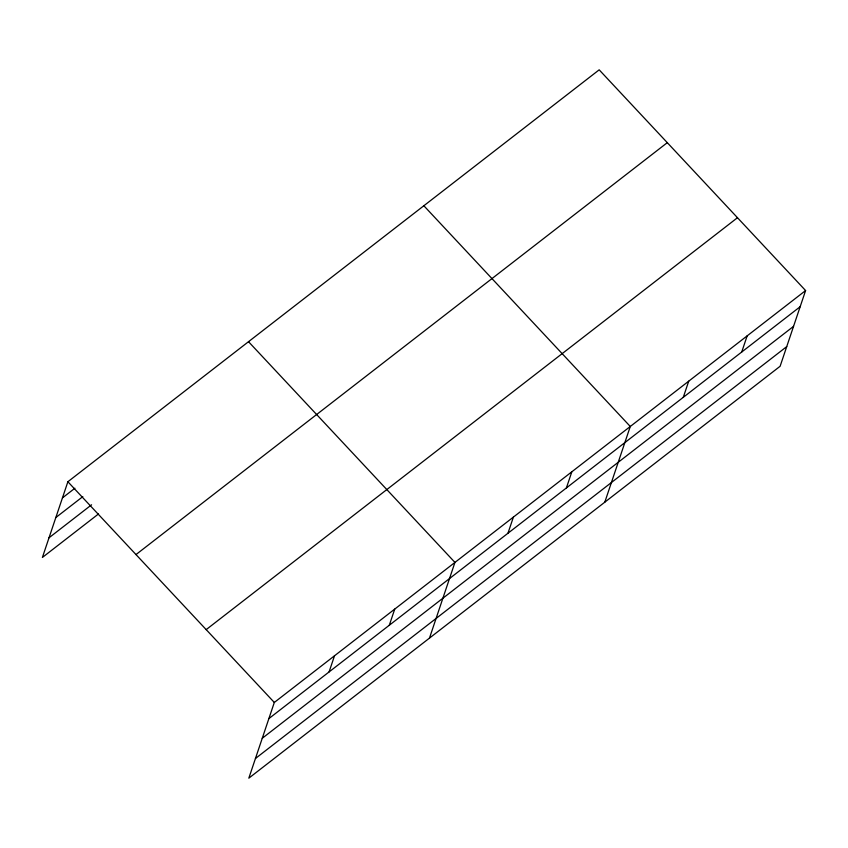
<?xml version="1.0" encoding="UTF-8"?>
<svg xmlns="http://www.w3.org/2000/svg" width="848" height="848" viewBox="0 0 848 848"><rect width="100%" height="100%" fill="white"/><g stroke="black" fill="none" stroke-linecap="round" stroke-linejoin="round"><path stroke-width="1.27" d="M805.6 290.557L274.307 702.462L248.824 778.167L780.118 366.262L805.6 290.557L599.176 69.833L67.882 481.738L42.4 557.443L98.463 513.983M329.077 671.934L334.515 655.78M389.296 625.252L394.733 609.097M429.47 638.12L454.941 562.415L248.517 341.691M507.952 533.265L513.39 517.1M566.39 487.95L571.828 471.795M604.794 502.196L630.276 426.48L423.852 205.757M683.276 397.33L688.714 381.176M741.714 352.026L747.162 335.861M62.445 497.893L74.9 488.236M55.83 517.545L82.818 496.621M49.014 537.791L91.573 504.793M135.998 554.571L667.291 142.665M206.191 629.619L737.484 217.713M268.869 718.616L800.162 306.711M262.255 738.269L793.548 326.363M255.439 758.515L786.732 346.609M67.882 481.738L274.307 702.462"/></g></svg>
